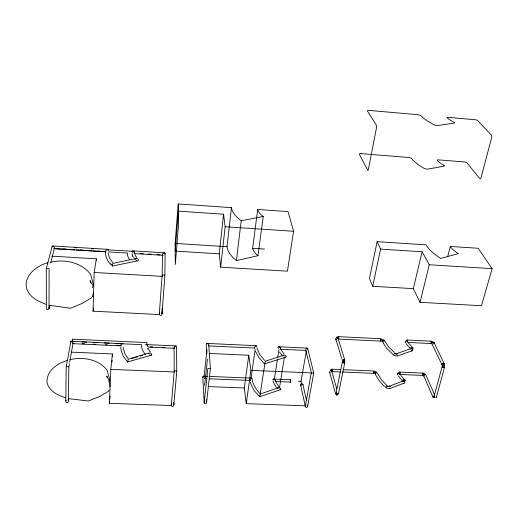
<?xml version="1.0" encoding="UTF-8"?>
<svg xmlns="http://www.w3.org/2000/svg" width="518" height="518" viewBox="0 0 518 518"><rect width="100%" height="100%" fill="white"/><g stroke="black" fill="none" stroke-linecap="round" stroke-linejoin="round"><path stroke-width="0.78" d="M49.029 308.488L49.119 268.9L47.526 268.285L46.29 268.602L46.355 307.867C46.724 312.315 50.68 307.809 49.76 305.406M105.407 251.696C105.186 256.455 107.511 260.968 110.645 264.407M147.617 345.623C148.647 348.394 147.054 343.246 145.532 344.82M207.465 376.34L203.185 376.172L202.758 376.631L204.196 402.564C204.26 404.539 206.889 403.988 206.637 402.195L210.379 368.641L208.748 345.124C208.728 344.036 206.332 342.502 206.268 344.205L206.876 353.606M336.195 339.601L336.195 339.42A2.694 1.437 11.7 0 1 336.318 339.089M336.532 337.872L336.532 337.691A2.7 1.437 11.7 0 1 338.409 336.661L380.568 338.707M69.399 363.675L68.849 366.763L68.376 401.049C68.525 403.244 65.346 403.205 65.805 400.958L66.207 366.653L70.94 341.226L123.219 343.797M165.132 253.529L164.873 275.55L161.998 313.779C162.179 316.058 158.916 315.889 159.337 313.643L162.14 275.395L162.51 254.597C162.361 252.959 165.935 251.955 164.912 254.17M72.481 340.753L72.507 339.167L146.924 342.605L146.827 344.904M162.089 308.314L161.998 313.779L161.869 312.853M159.447 314.562L93.052 311.176L94.185 272.481L96.374 258.819L51.735 256.157M96.329 260.431L96.374 258.819M132.317 252.512C130.808 249.579 135.684 251.476 134.363 253.444M265.281 361.247L283.495 355.303C284.602 354.642 287.348 356.209 285.625 357.187L264.633 363.856L259.246 358.042L255.465 351.34M171.348 405.529L109.369 403.302L110.82 369.347L112.419 353.949L71.601 352.149M112.076 361.907L112.147 360.314M112.322 356.339L112.419 353.949M311.558 373.167L305.639 350.116C305.607 349.274 306.941 347.513 307.666 348.394L313.753 372.941L307.627 406.352L306.779 407.549L305.873 407.342L305.322 406.267L300.602 384.88M307.666 348.394L307.433 349.203M178.257 203.95L178.632 223.666L175.304 264.504L175.09 243.428L178.257 203.95L231.449 207.647A57.064 23.666 8.4 0 0 241.187 220.778L236.389 260.612L257.99 255.698L263.248 216.446A30.685 12.71 8.4 0 1 257.692 209.466L288.021 211.577L293.589 231.281L287.432 271.167L220.668 267.197L219.244 253.82L223.562 214.212L178.393 211.124L175.168 251.107L219.244 253.82M171.316 404.765L174.229 371.16L174.08 347.753C174.1 346.788 176.094 345.092 176.502 346.477L176.774 371.264L173.802 404.856C173.795 407.808 170.144 406.093 171.523 403.885M305.322 406.267L311.208 372.979L313.701 373.012M307.627 406.352L307.511 405.037M109.369 403.302L109.531 401.709M109.771 399.32L110.088 396.134M204.772 378.606L205.096 377.57L204.086 376.431L206.973 349.611M204.604 385.463L207.465 359.188M204.196 402.564L207.854 368.531L210.379 368.563M220.668 267.197L225.149 226.748L223.562 214.212M236.389 260.612A55.685 25.376 8.4 0 1 227.02 246.697L231.449 207.647M204.17 402.104L204.364 401.236M257.99 255.698A29.947 13.63 8.4 0 1 252.648 248.31L257.692 209.466M305.283 405.821L246.244 403.651L244.295 388.001L248.776 355.219L209.324 353.451M246.244 403.651L250.893 370.357L248.776 355.219M250.55 380.4C249.171 380.613 250.408 378.593 251.088 378.36L255.147 349.443M108.022 250.699L108.197 249.767L107.576 249.32L52.7 245.959L52.143 246.944M260.204 394.392L260.379 393.958L278.27 387.865C279.331 387.244 282.032 388.746 280.355 389.685L259.745 396.756L265.287 361.098M50.66 263.027L54.481 248.012L53.891 246.652L52.7 245.959M93.052 311.176L93.512 308.145M159.337 313.643L159.563 312.736M275.194 380.121C275.764 382.265 275.472 379.752 274.313 379.312L277.441 359.35M277.693 357.757L278.943 349.773M279.461 387.82L284.395 357.245L283.974 357.122M301.696 384.421L301.016 381.352L306.345 351.016M70.824 341.401L70.927 342.249M69.671 362.134L73.057 343.149L72.501 341.88L71.361 341.129M65.805 400.958L66.051 400.064M73.057 343.149L72.708 343.654M72.507 339.167L72.093 341.479L75.317 341.627M336.065 393.097L342.32 362.082M338.481 393.589L344.794 362.548M450.278 246.445A30.083 12.082 14 0 0 458.404 253.632L440.773 258.391A55.938 22.488 14 0 1 426.1 244.865L377.123 241.66L369.464 278.406L372.714 286.286L413.319 288.63L420.059 302.318L481.487 305.724L492.1 268.661L478.237 248.277L450.278 246.445L447.72 256.455M372.714 286.286L380.581 249.119L377.123 241.66M436.415 396.659A1.237 0.712 18 0 1 436.421 397.041L444.528 367.372M413.319 288.63L422.105 251.78L380.581 249.119M420.059 302.318L429.267 264.763L422.105 251.78M251.923 378.917L251.586 378.153L209.071 376.411M46.29 268.602L52.143 246.341M135.075 259.382L135.347 258.851M434.103 396.186L442.132 366.589M108.948 382.109L109.686 379.435L106.935 369.878C98.057 359.194 82.88 356.514 69.898 359.738M305.322 405.374L305.885 404.344M92.405 296.231L93.609 292.269M92.424 287.73L93.441 284.751L90.54 274.203C81.307 262.406 64.879 258.877 50.796 262.231M109.149 380.892L109.686 379.435L109.117 380.866M259.848 396.548C255.737 393.317 251.916 387.794 250.362 382.271M108.909 390.183L108.385 391.375L99.359 396.581L88.28 400.977L68.337 398.627M256.358 346.84L256.565 346.018L256.157 345.707L206.973 343.421M128.101 361.234L127.486 361.875L123.278 356.015L121.471 351.703L120.7 347.332M54.442 248.29L54.131 248.634M290.689 379.759L290.553 382.103L290.689 379.759L273.342 379.053L272.856 379.5L273.135 380.393M134.369 253.373L134.24 251.877M148.653 353.606C149.54 352.24 153.114 353.936 151.379 355.167L127.57 361.927M112.807 265.948C111.616 266.705 112.451 263.623 113.215 263.319L136.027 258.553C138.772 257.744 139.484 262.03 136.338 260.755M208.54 345.81L208.748 345.124M277.777 388.202L278.036 387.639A1.191 0.745 -45.6 0 0 277.713 388.144M66.22 366.582C66.705 366.232 69.289 366.388 68.544 366.958M91.854 297.578L82.252 303.386L70.448 308.242L48.938 305.27M251.088 378.36L251.586 378.153M390.242 388.403L404.28 383.048A2.37 1.314 15.3 0 0 404.759 382.485M397.805 355.834L412.173 350.764A2.609 1.36 14.7 0 0 412.296 349.158L412.341 348.782A1.204 0.719 -48.6 0 1 412.114 348.99M48.109 262.781C36.681 265.203 21.873 277.052 27.26 290.061C30.348 297.682 38.623 301.547 45.837 304.267M164.413 275.887C166.123 274.844 161.117 274.508 162.49 275.77M67.657 360.437C57.394 363.027 46.031 371.043 47.054 382.796C49.307 391.142 57.77 395.357 65.352 397.766M148.601 353.548A1.256 0.894 -39.9 0 1 148.919 353.017L128.341 359.11L127.486 361.875M389.458 386.111L403.438 380.885M397.002 353.503L411.311 348.543M136.027 258.553L135.438 258.463A1.327 1.036 -42.2 0 0 135.043 259.343M131.19 358.696L133.469 358.055M134.984 357.627L137.264 356.98M140.3 356.125L142.579 355.477M151.379 355.167L149.747 355.095M285.625 357.187L284.395 357.245M344.703 359.822L338.086 338.396L338.345 338.099L338.688 339.05L338.701 336.668M338.604 339.07L380.406 341.09L380.711 338.908A2.855 1.489 13.4 0 1 383.87 340.307A1.198 0.9 -31.9 0 1 384.654 341.504M279.992 389.769L280.355 389.685M176.327 371.445C177.706 370.953 174.022 370.564 174.352 371.302M256.157 345.707L254.662 346.937L254.662 348.038M113.552 265.844L136.758 260.949M241.187 220.778L263.248 216.446M122.662 343.479L120.895 344.729L121.037 345.849M342.417 372.002L373.543 373.329L374.093 371.095A2.629 1.457 13.9 0 1 376.709 372.461L376.813 372.649A1.172 0.894 -24.5 0 0 375.304 373.336A1.172 0.894 -24.5 0 0 375.822 374.488M332.148 369.282L331.857 369.308A2.363 1.34 12.1 0 0 330.503 370.396L330.231 370.648A1.178 0.952 -11.5 0 1 331.805 371.587M331.792 371.128L331.494 371.147A2.363 1.34 12.1 0 0 331.229 371.199M107.576 249.32L105.666 250.472L105.84 251.78M307.303 348.09L278.684 346.756L277.881 347.248L278.419 348.472M332.31 370.389L332.051 370.383A2.059 1.165 12.1 0 0 330.749 370.92M208.113 386.577L244.295 388.001M110.82 369.347L174.281 371.982M298.187 381.242L301.016 381.352M204.5 378.6L206.915 378.697M209.324 378.8L250.317 380.465M275.479 381.488L290.553 382.103M332.057 369.211L340.87 369.587M343.272 369.69L373.705 370.998M399.864 372.125L422.604 373.102M422.487 375.42L399.779 374.449A1.172 0.388 89.9 0 0 400.194 372.96A1.172 0.388 89.9 0 0 399.579 372.371L399.488 372.131A2.409 1.314 15 0 0 398.038 373.342A1.172 0.932 -12.5 0 0 397.714 374.669A2.402 1.314 15 0 1 397.746 374.132M332.044 371.568A1.185 0.356 88.4 0 0 332.368 369.91A1.185 0.356 88.4 0 0 331.747 369.684A1.185 0.356 88.4 0 0 332.044 371.568L340.825 371.937M250.893 370.357L311.266 372.908M72.41 343.24L74.029 343.311M82.097 343.68L84.512 343.79M93.389 344.192L95.811 344.302M105.491 344.742L107.103 344.82M116.783 345.26L119.205 345.37M150.291 346.788L152.674 346.892M162.199 347.325L164.575 347.436M72.475 343.661L121.296 345.882M148.064 347.099L174.611 348.303M208.845 345.94L254.856 348.064M280.555 349.249L306.002 350.421M146.147 344.561L175.978 345.927M81.773 341.925L86.616 342.145M93.072 342.443L97.908 342.663M104.364 342.961L109.207 343.181M115.663 343.473L120.506 343.699M122.928 343.81L141.492 344.658A33.8 19.101 4.1 0 0 145.623 354.623M407.193 340.009L431.352 341.187M407.912 342.417L431.19 343.544M91.997 296.594L93.609 296.684M360.904 153.639L408.501 157.453A2.668 0.894 10.8 0 1 411.674 158.605L412.334 159.408A58.845 19.062 11.9 0 0 424.326 168.467A2.914 0.991 11.3 0 0 428.185 169.069L443.771 166.226A2.04 0.68 11.5 0 0 444.004 165.417L443.194 164.957A31.643 10.237 11.9 0 1 437.555 160.748L437.211 160.34A1.8 0.589 11.4 0 1 438.448 159.861L464.381 161.94A2.15 0.699 11.9 0 1 467.003 162.872L479.778 178.678A2.441 0.939 -83.5 0 0 481.138 177.402L491.608 137.71A2.02 0.783 -82.2 0 0 491.44 135.127L477.544 120.435A1.645 0.46 11.3 0 0 475.505 119.768L447.895 117.34A1.301 0.369 10.9 0 0 447.066 117.696A32.466 9.091 11.3 0 0 453.444 122.021L453.923 122.261A2.305 0.667 11 0 1 453.936 123.187L437.963 125.46A2.577 0.758 10.8 0 1 434.278 124.819L432.783 124.061A60.379 16.926 11.4 0 1 421.056 115.779A3.289 0.952 10.4 0 0 417.327 114.653L369.282 110.431A2.415 0.712 9.5 0 0 367.404 110.917L376.463 125.414A1.716 0.44 -83.9 0 1 376.508 127.603L368.402 169.386A1.671 0.427 -84.7 0 1 367.767 170.286L359.369 154.338A2.37 0.809 9.8 0 1 360.904 153.639L361.195 153.652M94.185 272.481L162.27 276.379M429.267 264.763L492.1 268.661M132.686 250.854L164.549 252.81M74.67 247.772L76.275 247.869M91.55 248.802L93.156 248.905M107.627 249.786L132.543 251.314M54.571 248.368L57.77 248.562M63.358 248.905L66.55 249.1M72.144 249.436L74.54 249.585M80.128 249.922L83.327 250.116M88.915 250.459L92.107 250.654M97.701 250.997L100.097 251.139M140.119 253.574L143.331 253.775M148.148 254.066L151.36 254.26M156.98 254.603L160.191 254.798M54.04 248.588L74.812 249.851M76.411 249.948L91.589 250.874M93.182 250.971L100.375 251.411M101.975 251.508L105.167 251.703M108.359 251.897L127.48 253.056A36.118 17.016 4.2 0 0 129.668 259.835M53.885 248.672L105.316 251.8M134.661 253.587L163.092 255.316M175.09 243.428L227.02 246.697M252.648 248.31L264.549 249.054M225.149 226.748L293.589 231.281M278.684 346.756C280.193 346.464 281.067 350.252 280.283 347.811M273.64 379.059L274.313 379.312M203.457 376.178L204.086 376.431M443.654 165.21L444.004 165.417M174.372 348.277L174.08 347.753M386.745 385.735L386.804 386.04A2.849 1.599 14.8 0 0 390.015 386.583L390.274 386.506A1.211 0.745 69.5 0 0 389.07 386.596M386.292 387.652L386.37 387.891A2.843 1.599 14.9 0 0 389.575 388.435L389.834 388.358A1.211 0.745 69.5 0 1 389.62 388.215M162.833 255.244L162.51 254.597M444.172 366.679A1.263 0.628 15.4 0 1 443.978 367.663L444.476 367.243A2.596 0.926 -89 0 0 444.34 364.115L443.803 363.636A1.243 0.939 -20.3 0 1 444.101 365.106M380.406 341.09L380.264 340.889A2.849 1.489 13.4 0 1 383.093 341.932M402.998 379.772A27.596 14.841 15.9 0 0 403.49 380.225L404.157 380.821A1.774 0.978 15.3 0 1 404.377 381.507M393.44 354.934L386.888 348.51L383.08 342.851M393.848 352.104L388.707 346.924L385.262 341.867M411.739 346.581L408.572 343.136M410.055 348.284L405.995 343.557M386.15 384.77L381.19 379.435L377.382 373.089M384.524 386.506L379.409 380.976L375.757 375.155M403.82 378.936L400.712 375.33M402.175 380.613L398.452 376.1M373.543 373.329L373.679 372.921A2.629 1.463 14 0 1 375.764 373.724M264.478 360.288L259.55 354.144L256.941 347.954M284.013 354.047L280.95 349.559M282.342 355.808L279.506 352.072M259.609 393.181C255.976 389.355 252.519 383.961 251.994 378.425M278.788 386.558L275.835 381.915M136.603 257.556L134.822 254.403M112.853 262.833L109.576 258.217L108.074 252.959M276.534 387.568L274.411 384.447L273.167 381.209M203.276 377.842L202.868 377.214M127.972 358.462L124.773 353.354L123.167 347.06M150.149 352.136L148.219 348.329M92.605 285.107L90.054 280.516L90.734 282.809M434.084 342.754L444.386 364.128M442.54 363.144L443.227 364.568M431.882 343.68L442.068 365.015M68.104 399.766L68.376 401.049M425.835 374.935L434.518 394.625M434.032 396.523L434.239 396.989A2.117 0.732 -89.7 0 0 434.867 397.364M423.692 375.848L432.906 396.963M131.973 253.431L132.595 255.989M132.478 255.717L132.873 256.65M335.832 339.193L341.686 358.443M107.187 377.603L106.734 376.12L109.214 380.426L110.075 386.693M331.818 371.335L336.706 388.785M329.487 371.691L335.159 392.23M206.501 401.314L206.637 402.195M302.913 384.479L306.403 400.019M49.016 307.07L49.119 308.009M329.882 372.112L329.914 372.306A1.178 0.952 -11.5 0 0 330.173 372.423M206.475 399.417L206.611 401.741M173.783 404.396L173.802 404.856L173.789 402.46M398.705 373.724A1.567 0.855 15 0 1 399.825 373.284M422.546 374.261A1.871 1.01 15.9 0 1 424.436 374.98M373.627 372.164A2.325 1.289 13.9 0 1 376.1 373.219M337.399 338.099A2.091 1.114 11.7 0 1 338.655 337.865M380.484 339.899A2.849 1.489 13.4 0 1 383.495 341.116M412.05 349.527A2.001 1.036 14.6 0 0 411.862 348.251L411.46 347.928A28.205 14.245 15.2 0 1 410.897 347.429M406.87 341.2A1.133 0.583 14.3 0 1 407.148 341.194M431.267 342.366A1.431 0.725 15.2 0 1 432.329 342.638M336.946 393.894A1.444 0.337 -88.6 0 1 336.797 393.602M343.544 360.275A1.463 0.35 -88.1 0 1 343.557 362.315M422.41 373.193A1.165 0.388 -89.1 0 1 422.934 374.242L422.792 374.799A2.467 1.334 15.9 0 1 424.223 375.343M422.39 375.343A1.165 0.388 -89.1 0 0 422.934 374.242L423.212 373.174A2.467 1.327 15.9 0 1 425.414 374.404L425.712 374.741A1.165 0.887 -24.3 0 0 424.041 374.812A1.165 0.887 -24.3 0 0 424.002 376.197M399.469 373.756A1.172 0.388 89.9 0 1 399.462 372.863L399.164 373.459A2.402 1.314 15 0 0 398.161 373.711M397.973 375.006A1.165 0.9 -21.6 0 1 397.882 373.705A1.165 0.9 -21.6 0 1 399.482 373.394A1.165 0.9 -21.6 0 1 399.579 374.695M403.082 381.429A1.172 0.654 -49.5 0 1 403.561 379.947A1.172 0.654 -49.5 0 1 404.765 379.901A1.172 0.654 -49.5 0 1 403.872 381.403M404.454 381.565A2.37 1.314 15.3 0 0 404.28 381.384A1.172 0.693 -47 0 0 404.946 380.439A1.172 0.693 -47 0 0 404.688 379.746A2.376 1.308 15.3 0 1 404.688 381.403L404.629 381.772A1.198 0.79 65.6 0 0 403.651 380.866A1.198 0.79 65.6 0 0 402.998 381.636M404.299 383.119A1.198 0.79 65.6 0 1 403.859 383.08M386.091 387.717A1.198 0.596 -53.5 0 1 385.78 386.791A1.198 0.596 -53.5 0 1 386.959 385.677A1.198 0.596 -53.5 0 1 387.263 386.603M337.898 393.907A1.224 0.984 -15.5 0 1 335.917 394.373A1.224 0.984 -15.5 0 1 336.363 392.715M338.468 393.389A1.23 0.758 13.5 0 1 337.684 394.127A1.23 0.758 13.5 0 1 336.221 393.57A1.23 0.758 13.5 0 1 336.499 392.638M344.256 361.862A1.263 0.667 11.7 0 1 344.282 362.976A1.263 0.667 11.7 0 1 342.366 362.322A1.263 0.667 11.7 0 1 343.654 361.655M343.648 361.253A1.25 0.984 -14.6 0 1 342.346 360.133A1.25 0.984 -14.6 0 1 344.25 359.388A1.25 0.984 -14.6 0 1 344.25 361.02M336.46 339.73A1.211 1.004 -7.2 0 1 335.865 338.422A1.211 1.004 -7.2 0 1 337.458 337.859A1.211 1.004 -7.2 0 1 338.06 339.167M337.483 338.448A2.694 1.437 11.7 0 1 338.066 338.39M383.139 342.269A1.198 0.9 -31.9 0 1 383.87 340.307M395.046 353.995A1.217 0.68 -51.5 0 0 395.04 353.101A1.217 0.68 -51.5 0 0 394.237 353.121L394.47 353.295A2.551 1.347 14.2 0 0 397.591 353.936L397.843 353.865A1.237 0.783 70.8 0 0 396.594 354.021M394.004 355.018A1.217 0.68 -51.5 0 1 393.777 355.063L394.01 355.231A2.551 1.353 14.3 0 0 397.131 355.879L397.384 355.808A1.237 0.783 70.8 0 1 397.164 355.672M412.186 350.815A1.217 0.829 66.9 0 1 411.506 350.673M410.975 348.834A1.217 0.829 66.9 0 1 411.765 348.562A1.217 0.829 66.9 0 1 412.535 349.417L412.6 349.041A2.616 1.353 14.6 0 0 412.716 347.442L412.691 347.384A1.204 0.719 -48.6 0 0 411.486 347.604A1.204 0.719 -48.6 0 0 410.929 348.951M405.853 342.767A1.198 0.939 -23.7 0 1 405.341 341.537A1.198 0.939 -23.7 0 1 406.902 340.876A1.198 0.939 -23.7 0 1 407.407 342.107A1.191 0.408 -89.3 0 0 407.342 340.132A1.191 0.408 -89.3 0 0 406.747 341.103M430.989 341.699A1.185 0.376 -87.2 0 1 431.546 341.446A1.185 0.376 -87.2 0 1 431.5 343.188A1.185 0.376 -87.2 0 1 430.95 343.136M433.093 342.625A2.596 1.314 15.2 0 0 431.222 342.003L431.352 341.491A2.603 1.314 15.2 0 1 434.039 342.825L433.909 343.337A2.596 1.314 15.2 0 0 433.754 343.149M432.206 344.049A1.191 0.926 -24.6 0 1 432.141 342.696A1.191 0.926 -24.6 0 1 433.767 342.385A1.191 0.926 -24.6 0 1 433.831 343.732M443.253 365.527A1.243 0.939 -20.3 0 1 442.016 364.769A1.243 0.939 -20.3 0 1 443.194 363.61L442.676 364.037A2.603 0.919 -89 0 1 442.806 367.171L443.369 367.638A1.263 0.628 15.4 0 1 442.1 366.75A1.263 0.628 15.4 0 1 443.291 366.33M434.408 395.92A1.237 0.712 18 0 0 434.421 396.963L434.162 397.002A2.428 0.835 -89.7 0 1 433.145 397.371L433.113 397.442A1.211 0.945 -21.2 0 1 434.485 396.005M436.389 397.092A2.428 0.842 -89.7 0 1 435.897 397.772M301.295 385.58A1.172 0.932 -12.2 0 1 300.686 384.388A1.172 0.932 -12.2 0 1 302.214 383.78A1.172 0.932 -12.2 0 1 302.823 384.971M133.961 257.582A30.445 14.329 4.2 0 1 133.631 256.947M112.769 266.012A56.63 26.703 4.2 0 1 110.664 263.688M147.63 349.164A28.503 16.103 4.1 0 1 147.358 348.459M283.197 355.452L282.99 355.659A1.217 0.777 -46.9 0 1 283.255 355.083L283.197 355.452M336.972 394.755L336.357 394.729A2.642 0.615 -88.6 0 0 337.108 394.321L337.73 394.347A2.642 0.615 -88.6 0 1 336.972 394.755M343.81 359.473L343.486 359.492A2.681 0.641 -88.1 0 1 343.512 362.717L344.146 362.742A2.681 0.641 -88.1 0 0 344.114 359.518L343.81 359.473"/></g></svg>
